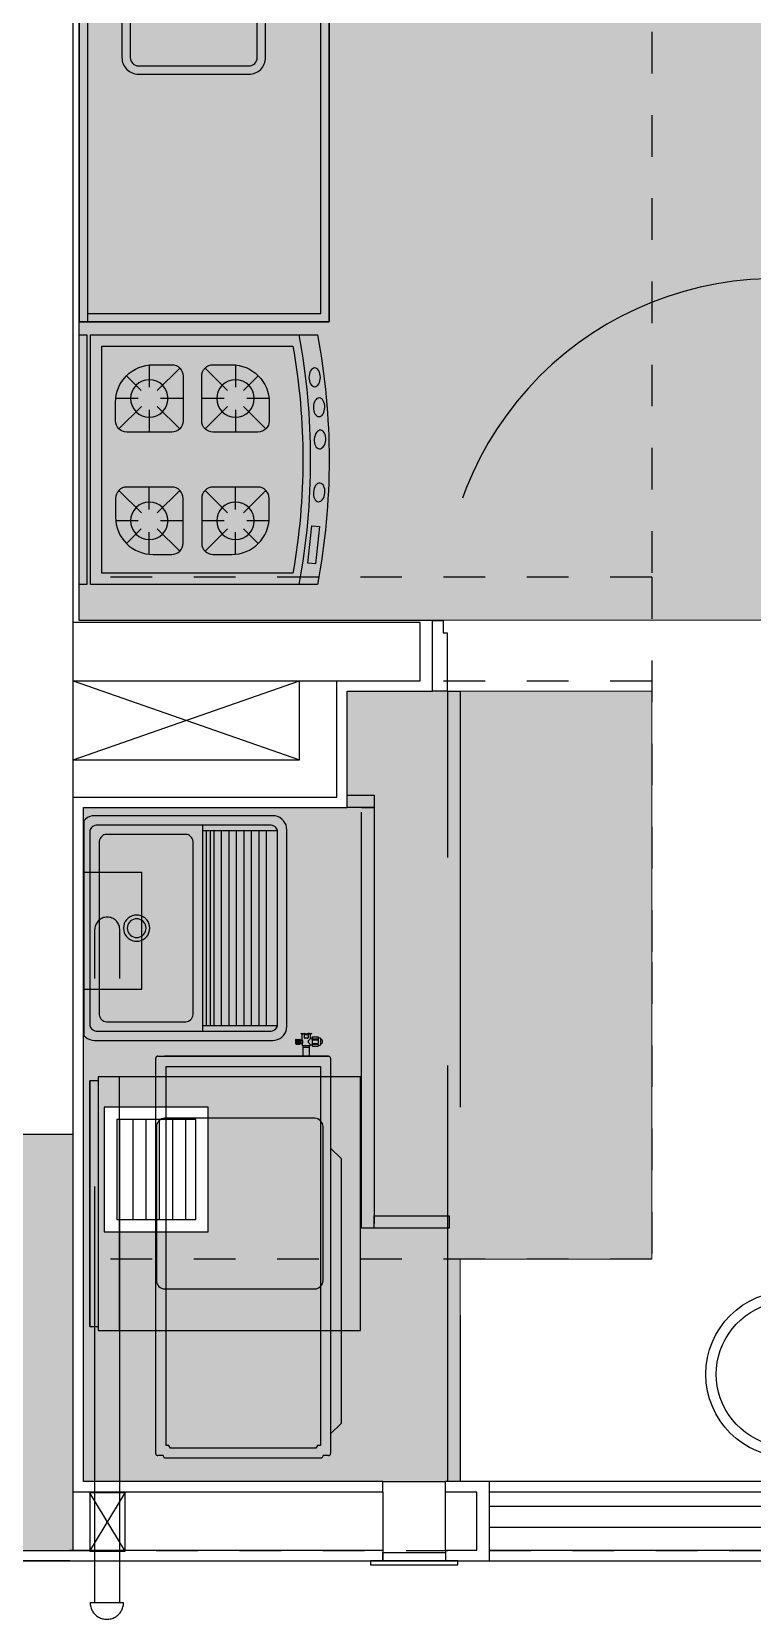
# Model space of a CAD drawing. Header units: metres. Extents: x -154 to 570, y -18 to 184.
# Drawn here: x -10.129 to -8.399, y -3.165 to 0.65 of the extents above; entities that cross this region are included whole.
import ezdxf
from ezdxf.xclip import XClip

# ---------------------------------------------------------------- set-up
doc = ezdxf.new("R2010")
doc.units = ezdxf.units.M
doc.header["$XCLIPFRAME"] = 0
for name, pattern in [('PUC TORRE B$0$DASHEDX2', [1.5, 1, -0.5]), ('PUC$0$DASHEDX2', [1.5, 1, -0.5]), ('PUC$0$HIDDEN', [0.375, 0.25, -0.125])]:
    doc.linetypes.add(name, pattern=pattern)
for name, color, linetype in [('ARQ-AUX', 7, 'Continuous'), ('ARQ-DIM - EMBASAM', 2, 'Continuous'), ('PUC TORRE B$0$1', 232, 'PUC TORRE B$0$DASHEDX2'), ('PUC TORRE B$0$4', 2, 'Continuous'), ('PUC$0$ARQ-ALV ACAB', 4, 'Continuous'), ('PUC$0$ARQ-ALV OSSO', 5, 'Continuous'), ('PUC$0$ARQ-AUX', 7, 'Continuous'), ('PUC$0$ARQ-AUX2', 2, 'Continuous'), ('PUC$0$ARQ-CAX', 1, 'Continuous'), ('PUC$0$ARQ-CAX @ 1', 1, 'Continuous'), ('PUC$0$ARQ-ENCH', 1, 'Continuous'), ('PUC$0$ARQ-HID', 7, 'Continuous'), ('PUC$0$ARQ-MOB', 7, 'Continuous'), ('PUC$0$ARQ-PRJ', 7, 'PUC$0$DASHEDX2'), ('PUC$0$ARQ-SIM', 1, 'Continuous'), ('PUC$0$MAUROAMARELO', 162, 'Continuous'), ('PUC$0$MAUROVERDE', 3, 'Continuous'), ('terreno + circ vert$0$ARQ-EST', 2, 'Continuous')]:
    doc.layers.add(name, color=color, linetype=linetype)
doc.layers.add('PUC$0$ARQ-FORRO', color=9, linetype='Continuous', lineweight=5)

# ---------------------------------------------------------------- blocks, each defined once
blk = doc.blocks.new('PUC$0$pl apto tipo 1 puc')
at = {"layer": 'PUC$0$ARQ-ALV ACAB', "elevation": 0}
blk.add_lwpolyline([(-25.3812, 3.0243), (-26.4716, 3.0243)], dxfattribs=at)
blk = doc.blocks.new('PUC$0$00002ITA-AIT-PR-008-BSE-PLA-TIP-R00$0$Cuba 1')
blk.add_line((0.205, 0.305), (0.205, 0.04))
for points in [[(0.165, 0, 0.414214), (0.205, 0.04), (0.205, 0.305, 0.414214), (0.165, 0.345), (-0.165, 0.345, 0.414214), (-0.205, 0.305), (-0.205, 0.04, 0.414214), (-0.165, 0)], [(-0.165, 0.02), (0.165, 0.02, 0.414214), (0.185, 0.04), (0.185, 0.305, 0.414214), (0.165, 0.325), (-0.165, 0.325, 0.414214), (-0.185, 0.305), (-0.185, 0.04, 0.414214)]]:
    blk.add_lwpolyline(points, format="xyb", close=True)
for radius in [0.0337, 0.0237]:
    blk.add_circle((0, 0.1725), radius)
blk = doc.blocks.new('*U1685')
at = {"linetype": 'Continuous'}
blk.add_lwpolyline([(0, 0), (0, 0.6), (-1.2, 0.6), (-1.2, 0)], dxfattribs=at)
at = {"lineweight": -2}
for points in [[(-1.2, 0), (-1.2, 0.6), (0, 0.6), (0, 0)], [(-1.18, 0.02), (-1.18, 0.58), (-0.02, 0.58), (-0.02, 0.02)], [(0, 0.02), (-1.2, 0.02)], [(0, 0), (-1.2, 0)]]:
    blk.add_lwpolyline(points, dxfattribs=at)
at = {"lineweight": -2, "extrusion": (0, 0, -1), "zscale": -1, "rotation": 180}
blk.add_blockref('PUC$0$00002ITA-AIT-PR-008-BSE-PLA-TIP-R00$0$Cuba 1', (0.4, 0.4475), dxfattribs=at)
blk = doc.blocks.new('PUC$0$ARQ-HID-TANQUE')
for p, q in [((-0.2621, -0.0041), (-0.258, 0)), ((-0.258, 0), (0.258, 0)), ((0.258, 0), (0.2621, -0.0041)), ((-0.27, -0.0258), (-0.2695, -0.0199)), ((-0.27, -0.0258), (-0.27, -0.0258)), ((-0.27, -0.4542), (-0.27, -0.0258)), ((-0.2695, -0.0199), (-0.268, -0.0143)), ((-0.268, -0.0143), (-0.2655, -0.009)), ((-0.2655, -0.009), (-0.2621, -0.0041)), ((-0.2475, -0.0328), (-0.2473, -0.0297)), ((-0.2475, -0.0328), (-0.2475, -0.0328)), ((-0.2475, -0.4472), (-0.2475, -0.0328)), ((-0.2473, -0.0297), (-0.2466, -0.0266)), ((-0.2466, -0.0266), (-0.2454, -0.0237)), ((-0.2454, -0.0237), (-0.2439, -0.0211)), ((-0.2439, -0.0211), (-0.242, -0.0189)), ((-0.242, -0.0189), (-0.2398, -0.0171)), ((-0.2398, -0.0171), (-0.2373, -0.0157)), ((-0.2373, -0.0157), (-0.2347, -0.0149)), ((-0.2347, -0.0149), (-0.232, -0.0146)), ((-0.232, -0.0146), (0.232, -0.0146)), ((0.232, -0.0146), (0.2347, -0.0149)), ((0.2347, -0.0149), (0.2373, -0.0157)), ((0.2373, -0.0157), (0.2398, -0.0171)), ((0.2398, -0.0171), (0.242, -0.0189)), ((0.242, -0.0189), (0.2439, -0.0211)), ((0.2439, -0.0211), (0.2454, -0.0237)), ((0.2454, -0.0237), (0.2466, -0.0266)), ((0.2466, -0.0266), (0.2473, -0.0297)), ((0.2473, -0.0297), (0.2475, -0.0328)), ((0.2475, -0.0328), (0.2475, -0.4472)), ((0.2621, -0.0041), (0.2655, -0.009)), ((0.2655, -0.009), (0.268, -0.0143)), ((0.268, -0.0143), (0.2695, -0.0199)), ((0.2695, -0.0199), (0.27, -0.0258)), ((0.27, -0.0258), (0.27, -0.4542)), ((-0.234, -0.2854), (0.234, -0.2854)), ((-0.2695, -0.4601), (-0.27, -0.4542)), ((-0.2473, -0.4504), (-0.2475, -0.4472)), ((-0.2466, -0.4534), (-0.2473, -0.4504)), ((-0.2454, -0.4563), (-0.2466, -0.4534)), ((-0.2439, -0.4589), (-0.2454, -0.4563)), ((0.2454, -0.4563), (0.2439, -0.4589)), ((0.2466, -0.4534), (0.2454, -0.4563)), ((0.2473, -0.4504), (0.2466, -0.4534)), ((0.2475, -0.4472), (0.2473, -0.4504)), ((0.27, -0.4542), (0.2695, -0.4601)), ((-0.268, -0.4657), (-0.2695, -0.4601)), ((-0.2655, -0.4711), (-0.268, -0.4657)), ((-0.2621, -0.4759), (-0.2655, -0.4711)), ((-0.258, -0.48), (-0.2621, -0.4759)), ((-0.2532, -0.4834), (-0.258, -0.48)), ((-0.2479, -0.4859), (-0.2532, -0.4834)), ((-0.2422, -0.4874), (-0.2479, -0.4859)), ((-0.242, -0.4611), (-0.2439, -0.4589)), ((-0.2364, -0.4879), (-0.2422, -0.4874)), ((-0.2398, -0.463), (-0.242, -0.4611)), ((-0.2373, -0.4643), (-0.2398, -0.463)), ((-0.2347, -0.4651), (-0.2373, -0.4643)), ((0.2364, -0.4879), (-0.2364, -0.4879)), ((-0.232, -0.4654), (-0.2347, -0.4651)), ((0.232, -0.4654), (-0.232, -0.4654)), ((0.2347, -0.4651), (0.232, -0.4654)), ((0.2373, -0.4643), (0.2347, -0.4651)), ((0.2422, -0.4874), (0.2364, -0.4879)), ((0.2398, -0.463), (0.2373, -0.4643)), ((0.242, -0.4611), (0.2398, -0.463)), ((0.2439, -0.4589), (0.242, -0.4611)), ((0.2479, -0.4859), (0.2422, -0.4874)), ((0.2532, -0.4834), (0.2479, -0.4859)), ((0.258, -0.48), (0.2532, -0.4834)), ((0.2621, -0.4759), (0.258, -0.48)), ((0.2655, -0.4711), (0.2621, -0.4759)), ((0.268, -0.4657), (0.2655, -0.4711)), ((0.2695, -0.4601), (0.268, -0.4657))]:
    blk.add_line(p, q)
at = {"color": 7}
for p, q in [((-0.2118, -0.0382), (-0.2085, -0.0374)), ((-0.2085, -0.0374), (-0.205, -0.0371)), ((-0.205, -0.0371), (0.205, -0.0371)), ((0.205, -0.0371), (0.2085, -0.0374)), ((0.2085, -0.0374), (0.2118, -0.0382)), ((-0.225, -0.0544), (-0.2247, -0.0514)), ((-0.225, -0.0544), (-0.225, -0.0544)), ((-0.225, -0.2456), (-0.225, -0.0544)), ((-0.2247, -0.0514), (-0.2238, -0.0485)), ((-0.2238, -0.0485), (-0.2223, -0.0458)), ((-0.2223, -0.0458), (-0.2203, -0.0433)), ((-0.2203, -0.0433), (-0.2179, -0.0412)), ((-0.2179, -0.0412), (-0.215, -0.0394)), ((-0.215, -0.0394), (-0.2118, -0.0382)), ((0.2118, -0.0382), (0.215, -0.0394)), ((0.215, -0.0394), (0.2179, -0.0412)), ((0.2179, -0.0412), (0.2203, -0.0433)), ((0.2203, -0.0433), (0.2223, -0.0458)), ((0.2223, -0.0458), (0.2238, -0.0485)), ((0.2238, -0.0485), (0.2247, -0.0514)), ((0.2247, -0.0514), (0.225, -0.0544)), ((0.225, -0.0544), (0.225, -0.2456)), ((-0.0296, -0.1164), (-0.0273, -0.1114)), ((-0.0273, -0.1114), (-0.0241, -0.1069)), ((-0.0241, -0.1069), (-0.0202, -0.103)), ((-0.0202, -0.103), (-0.0158, -0.0999)), ((-0.0195, -0.1159), (-0.0172, -0.1127)), ((-0.0172, -0.1127), (-0.0145, -0.1099)), ((-0.0158, -0.0999), (-0.0108, -0.0975)), ((-0.0145, -0.1099), (-0.0113, -0.1076)), ((-0.0113, -0.1076), (-0.0077, -0.106)), ((-0.0108, -0.0975), (-0.0055, -0.0961)), ((-0.0077, -0.106), (-0.0039, -0.105)), ((-0.0055, -0.0961), (0, -0.0956)), ((-0.0039, -0.105), (0, -0.1046)), ((0, -0.0956), (0.0055, -0.0961)), ((0, -0.1046), (0.0039, -0.105)), ((0.0039, -0.105), (0.0077, -0.106)), ((0.0055, -0.0961), (0.0108, -0.0975)), ((0.0077, -0.106), (0.0113, -0.1076)), ((0.0108, -0.0975), (0.0158, -0.0999)), ((0.0113, -0.1076), (0.0145, -0.1099)), ((0.0145, -0.1099), (0.0172, -0.1127)), ((0.0158, -0.0999), (0.0202, -0.103)), ((0.0172, -0.1127), (0.0195, -0.1159)), ((0.0202, -0.103), (0.0241, -0.1069)), ((0.0241, -0.1069), (0.0273, -0.1114)), ((0.0273, -0.1114), (0.0296, -0.1164)), ((-0.0315, -0.1271), (-0.031, -0.1217)), ((-0.031, -0.1326), (-0.0315, -0.1271)), ((-0.031, -0.1217), (-0.0296, -0.1164)), ((-0.0296, -0.1379), (-0.031, -0.1326)), ((-0.0273, -0.1429), (-0.0296, -0.1379)), ((-0.0241, -0.1474), (-0.0273, -0.1429)), ((-0.0202, -0.1513), (-0.0241, -0.1474)), ((-0.0225, -0.1271), (-0.0222, -0.1232)), ((-0.0222, -0.131), (-0.0225, -0.1271)), ((-0.0222, -0.1232), (-0.0211, -0.1194)), ((-0.0211, -0.1348), (-0.0222, -0.131)), ((-0.0211, -0.1194), (-0.0195, -0.1159)), ((-0.0195, -0.1384), (-0.0211, -0.1348)), ((-0.0158, -0.1544), (-0.0202, -0.1513)), ((-0.0172, -0.1416), (-0.0195, -0.1384)), ((-0.0145, -0.1444), (-0.0172, -0.1416)), ((-0.0113, -0.1466), (-0.0145, -0.1444)), ((-0.0077, -0.1483), (-0.0113, -0.1466)), ((-0.0039, -0.1493), (-0.0077, -0.1483)), ((0, -0.1496), (-0.0039, -0.1493)), ((0.0039, -0.1493), (0, -0.1496)), ((0.0077, -0.1483), (0.0039, -0.1493)), ((0.0113, -0.1466), (0.0077, -0.1483)), ((0.0145, -0.1444), (0.0113, -0.1466)), ((0.0172, -0.1416), (0.0145, -0.1444)), ((0.0202, -0.1513), (0.0158, -0.1544)), ((0.0195, -0.1384), (0.0172, -0.1416)), ((0.0195, -0.1159), (0.0211, -0.1194)), ((0.0211, -0.1348), (0.0195, -0.1384)), ((0.0241, -0.1474), (0.0202, -0.1513)), ((0.0211, -0.1194), (0.0222, -0.1232)), ((0.0222, -0.131), (0.0211, -0.1348)), ((0.0222, -0.1232), (0.0225, -0.1271)), ((0.0225, -0.1271), (0.0222, -0.131)), ((0.0273, -0.1429), (0.0241, -0.1474)), ((0.0296, -0.1379), (0.0273, -0.1429)), ((0.0296, -0.1164), (0.031, -0.1217)), ((0.031, -0.1326), (0.0296, -0.1379)), ((0.031, -0.1217), (0.0315, -0.1271)), ((0.0315, -0.1271), (0.031, -0.1326)), ((-0.0108, -0.1567), (-0.0158, -0.1544)), ((-0.0055, -0.1582), (-0.0108, -0.1567)), ((0, -0.1586), (-0.0055, -0.1582)), ((0.0055, -0.1582), (0, -0.1586)), ((0.0108, -0.1567), (0.0055, -0.1582)), ((0.0158, -0.1544), (0.0108, -0.1567)), ((-0.2247, -0.2486), (-0.225, -0.2456)), ((-0.2238, -0.2515), (-0.2247, -0.2486)), ((-0.2223, -0.2542), (-0.2238, -0.2515)), ((-0.2203, -0.2567), (-0.2223, -0.2542)), ((-0.2179, -0.2588), (-0.2203, -0.2567)), ((-0.215, -0.2606), (-0.2179, -0.2588)), ((-0.2118, -0.2618), (-0.215, -0.2606)), ((-0.2085, -0.2626), (-0.2118, -0.2618)), ((-0.205, -0.2629), (-0.2085, -0.2626)), ((0.205, -0.2629), (-0.205, -0.2629)), ((0.2085, -0.2626), (0.205, -0.2629)), ((0.2118, -0.2618), (0.2085, -0.2626)), ((0.215, -0.2606), (0.2118, -0.2618)), ((0.2179, -0.2588), (0.215, -0.2606)), ((0.2203, -0.2567), (0.2179, -0.2588)), ((0.2223, -0.2542), (0.2203, -0.2567)), ((0.2238, -0.2515), (0.2223, -0.2542)), ((0.2247, -0.2486), (0.2238, -0.2515)), ((0.225, -0.2456), (0.2247, -0.2486)), ((-0.2475, -0.2854), (0.2475, -0.2854)), ((-0.234, -0.4654), (-0.234, -0.2854)), ((-0.234, -0.2944), (0.234, -0.2944)), ((-0.234, -0.2944), (0.234, -0.2944)), ((-0.234, -0.3034), (0.234, -0.3034)), ((0.234, -0.2854), (0.234, -0.4654)), ((-0.234, -0.3124), (0.234, -0.3124)), ((-0.234, -0.3304), (0.234, -0.3304)), ((-0.234, -0.3484), (0.234, -0.3484)), ((-0.234, -0.3664), (0.234, -0.3664)), ((-0.234, -0.3844), (0.234, -0.3844)), ((-0.234, -0.4024), (0.234, -0.4024)), ((-0.234, -0.4204), (0.234, -0.4204)), ((-0.234, -0.4384), (0.234, -0.4384))]:
    blk.add_line(p, q, dxfattribs=at)
blk = doc.blocks.new('*U1837')
for points in [[(-0.025, -0.1), (0, -0.1), (0, -0.07), (0.01, -0.07), (0.01, 0.07), (-0.025, 0.07), (-0.025, -0.1)], [(0.845, -0.1), (0.82, -0.1), (0.82, -0.07), (0.81, -0.07), (0.81, 0.07), (0.845, 0.07), (0.845, -0.1)], [(0, -0.1), (0, -0.9204), (0.03, -0.9204), (0.03, -0.1)]]:
    blk.add_lwpolyline(points, close=True)
at = {"layer": 'PUC$0$ARQ-PRJ'}
blk.add_arc((0.0237, -0.1242), 0.7967, 268.2987, 1.7401, dxfattribs=at)
blk = doc.blocks.new('PUC$0$A$Cd84e1c1c')
at = {"layer": 'PUC$0$ARQ-PRJ'}
for p, q in [((0.0594, -0.2908, 0), (0.0594, 1.3279, 0)), ((0.1194, -0.2908, 0), (0.1194, 1.3279, 0)), ((0.0484, -0.2908, 0), (0.1284, -0.2908, 0))]:
    blk.add_line(p, q, dxfattribs=at)
at = {"layer": 'PUC$0$ARQ-PRJ', "elevation": 0}
blk.add_lwpolyline([(0.1722, 1.4636), (0.0322, 1.4636), (0.0322, 1.1836), (0.1722, 1.1836), (0.1722, 1.4636)], dxfattribs=at)
at = {"layer": 'PUC$0$ARQ-PRJ'}
for centre, radius, start, end in [((0.0894, 1.3267, 0), 0.03, 2.4241, 177.5761), ((0.0884, -0.2908, 0), 0.04, 180, 0)]:
    blk.add_arc(centre, radius, start, end, dxfattribs=at)
blk = doc.blocks.new('PUC$0$pl cx vent')
at = {"layer": 'PUC$0$ARQ-CAX'}
h = blk.add_hatch(dxfattribs=at)
h.set_pattern_fill('LINE', color=255, scale=0.01, angle=90)
h.set_pattern_definition([(90, (10.529542, -8.815224), (-0.03175, 2e-18), [])])
h.paths.add_polyline_path([(-0.22, -0.27), (-0.22, -0.03), (-0.03, -0.03), (-0.03, -0.27)])
for points in [[(-0.25, -0.3), (-0.25, 0), (0, 0), (0, -0.3)], [(-0.22, -0.27), (-0.22, -0.03), (-0.03, -0.03), (-0.03, -0.27)]]:
    blk.add_lwpolyline(points, close=True, dxfattribs=at)
blk = doc.blocks.new('PUC$0$pl apto tipo 4 puc')
at = {"layer": 'PUC$0$ARQ-ALV ACAB'}
for p, q in [((9.0318, 3.0262, 0), (5.0252, 3.0262)), ((5.0368, 2.8362, 0), (9.0318, 2.8362, 0))]:
    blk.add_line(p, q, dxfattribs=at)
for points in [[(9.1386, 3.0262), (9.0318, 3.0262), (9.0318, 2.8362), (9.1375, 2.8362)], [(10.0399, 3.0262), (9.3175, 3.0262)], [(9.2875, 2.8362), (10.0068, 2.8362), (10.0068, 1.2162)], [(10.0068, 1.2162), (9.3732, 1.2162), (9.3731, 0.9362)], [(9.3731, 0.9362), (9.1681, 0.9362), (9.1681, 0.7662), (10.0168, 0.7662)], [(10.0168, 0.7662), (10.0168, -1.9038), (8.2682, -1.9038), (8.2682, -2.0538), (8.3232, -2.0538)]]:
    blk.add_lwpolyline(points, dxfattribs=at)
at = {"layer": 'PUC$0$ARQ-ALV ACAB', "elevation": 0}
for points in [[(9.1375, 3.0012), (9.1375, 3.0262)], [(9.2875, 3.0012), (9.2875, 3.0262)], [(9.1375, 2.8612), (9.1375, 2.8362)], [(9.1375, 2.8362), (9.1375, 2.8362)], [(9.2875, 2.8612), (9.2875, 2.8362)]]:
    blk.add_lwpolyline(points, dxfattribs=at)
at = {"layer": 'PUC$0$ARQ-ALV OSSO'}
for points in [[(9.1375, 3.0012), (9.0618, 3.0012), (9.0618, 2.8612), (9.1375, 2.8612)], [(10.0399, 3.0012), (9.2875, 3.0012)], [(9.2875, 2.8612), (10.0318, 2.8612), (10.0318, -1.9088), (8.2732, -1.9088), (8.2732, -2.0488), (10.0382, -2.0488)], [(10.0318, 1.1912), (9.3982, 1.1912), (9.3981, 0.9112)], [(10.03, 1.1012), (9.4882, 1.1012), (9.4881, 0.9112)], [(10.0318, 0.9112), (9.1981, 0.9112), (9.1981, 0.7712), (10.0318, 0.7712)]]:
    blk.add_lwpolyline(points, dxfattribs=at)
at = {"layer": 'PUC$0$ARQ-ALV OSSO', "elevation": 0}
for points in [[(9.1375, 3.0012), (9.1375, 2.8612)], [(9.2875, 2.8612), (9.2875, 3.0012)]]:
    blk.add_lwpolyline(points, dxfattribs=at)
at = {"layer": 'PUC$0$ARQ-AUX', "elevation": 0}
for points in [[(9.0318, 3.0012), (5.0368, 3.0012)], [(5.0368, 2.8612), (9.0318, 2.8612)]]:
    blk.add_lwpolyline(points, dxfattribs=at)
at = {"layer": 'PUC$0$ARQ-AUX'}
blk.add_lwpolyline([(9.2875, 2.8362), (9.1375, 2.8362)], dxfattribs=at)
at = {"layer": 'PUC$0$ARQ-AUX2', "elevation": 0}
for points in [[(5.0368, 2.9462), (9.0318, 2.9462)], [(5.0368, 2.8962), (9.0318, 2.8962)]]:
    blk.add_lwpolyline(points, dxfattribs=at)
at = {"layer": 'PUC$0$ARQ-CAX', "elevation": 0}
for points in [[(9.1075, 3.0262), (9.3175, 3.0262), (9.3175, 3.0362), (9.1075, 3.0362)], [(9.1375, 3.0262), (9.2875, 3.0262), (9.2875, 3.0062), (9.1375, 3.0062)]]:
    blk.add_lwpolyline(points, close=True, dxfattribs=at)
at = {"layer": 'PUC$0$ARQ-PRJ', "elevation": 0}
blk.add_lwpolyline([(9.1318, 0.9362), (9.1018, 0.9362), (9.1018, 2.8362), (9.1318, 2.8362)], close=True, dxfattribs=at)
at = {"layer": 'PUC$0$ARQ-SIM'}
for points in [[(10.0318, 1.1012), (9.4881, 0.9112)], [(10.0318, 0.9112), (9.4882, 1.1012)]]:
    blk.add_lwpolyline(points, dxfattribs=at)
at = {"layer": 'PUC$0$ARQ-CAX', "xscale": -1}
blk.add_blockref('PUC$0$pl cx vent', (9.7068, 2.2362), dxfattribs=at)
at = {"layer": 'PUC$0$ARQ-CAX @ 1'}
blk.add_blockref('*U1837', (8.3231, 0.8662), dxfattribs=at)
at = {"layer": 'PUC$0$ARQ-FORRO', "rotation": 180}
blk.add_blockref('PUC$0$A$Cd84e1c1c', (10.039, 2.8362, 0), dxfattribs=at)
at = {"layer": 'PUC$0$ARQ-HID', "xscale": -1, "rotation": 269.9999377319888}
blk.add_blockref('PUC$0$ARQ-HID-TANQUE', (10.0061, 1.5059, 0), dxfattribs=at)
at = {"layer": 'PUC$0$ARQ-HID', "extrusion": (0, 0, -1), "zscale": -1.000000000000002, "rotation": 270}
blk.add_blockref('*U1685', (-10.0168, -1.1513), dxfattribs=at)
blk = doc.blocks.new('PUC$0$ARQ-MOB-COZ FOG')
at = {"layer": 'PUC$0$ARQ-MOB'}
for p, q in [((-0.1411, -0.149), (-0.1766, -0.1135)), ((-0.122, -0.1412), (-0.122, -0.0872)), ((-0.1029, -0.1491), (-0.0489, -0.0951)), ((0.1529, -0.1491), (0.0989, -0.0951)), ((0.172, -0.1412), (0.172, -0.0872)), ((0.1911, -0.149), (0.2266, -0.1135)), ((-0.203, -0.1682), (-0.149, -0.1682)), ((-0.1951, -0.2413), (-0.1411, -0.1873)), ((-0.0489, -0.2412), (-0.1029, -0.1872)), ((-0.095, -0.1682), (-0.041, -0.1682)), ((0.145, -0.1682), (0.091, -0.1682)), ((0.0989, -0.2412), (0.1529, -0.1872)), ((0.2451, -0.2413), (0.1911, -0.1873)), ((0.253, -0.1682), (0.199, -0.1682)), ((-0.122, -0.2492), (-0.122, -0.1952)), ((0.172, -0.2492), (0.172, -0.1952)), ((-0.1411, -0.356), (-0.1951, -0.3021)), ((-0.122, -0.3482), (-0.122, -0.2942)), ((-0.1029, -0.3561), (-0.0489, -0.3021)), ((0.1529, -0.3561), (0.0989, -0.3021)), ((0.172, -0.3482), (0.172, -0.2942)), ((0.1911, -0.356), (0.2451, -0.3021)), ((-0.203, -0.3752), (-0.149, -0.3752)), ((-0.095, -0.3752), (-0.041, -0.3752)), ((0.145, -0.3752), (0.091, -0.3752)), ((0.253, -0.3752), (0.199, -0.3752)), ((-0.1766, -0.4298), (-0.1411, -0.3943)), ((-0.122, -0.4562), (-0.122, -0.4022)), ((-0.0489, -0.4482), (-0.1029, -0.3942)), ((0.0989, -0.4482), (0.1529, -0.3942)), ((0.172, -0.4562), (0.172, -0.4022)), ((0.2267, -0.4298), (0.1911, -0.3943))]:
    blk.add_line(p, q, dxfattribs=at)
for points in [[(0.325, -0.018), (0.325, 0), (-0.275, 0), (-0.275, -0.018)], [(0.2754, -0.5671), (0.2735, -0.5492), (0.184, -0.5589), (0.1859, -0.5768)]]:
    blk.add_lwpolyline(points, close=True, dxfattribs=at)
for points in [[(-0.275, -0.027), (-0.275, -0.5724, 0.092036), (0.325, -0.5724), (0.325, -0.027)], [(-0.248, -0.054), (-0.248, -0.5131, 0.087474), (0.298, -0.5131), (0.298, -0.054)], [(-0.041, -0.2222), (-0.041, -0.1142, 0.414214), (-0.068, -0.0872), (-0.113, -0.0872, 0.414214), (-0.203, -0.1772), (-0.203, -0.2222, 0.414214), (-0.176, -0.2492), (-0.068, -0.2492, 0.414214)], [(0.091, -0.2222), (0.091, -0.1142, -0.414214), (0.118, -0.0872), (0.163, -0.0872, -0.414214), (0.253, -0.1772), (0.253, -0.2222, -0.414214), (0.226, -0.2492), (0.118, -0.2492, -0.414214)], [(-0.041, -0.4292), (-0.041, -0.3212, 0.414214), (-0.068, -0.2942), (-0.176, -0.2942, 0.414214), (-0.203, -0.3212), (-0.203, -0.3662, 0.414214), (-0.113, -0.4562), (-0.068, -0.4562, 0.414214)], [(0.091, -0.4292), (0.091, -0.3212, -0.414214), (0.118, -0.2942), (0.226, -0.2942, -0.414214), (0.253, -0.3212), (0.253, -0.3662, -0.414214), (0.163, -0.4562), (0.118, -0.4562, -0.414214)]]:
    blk.add_lwpolyline(points, format="xyb", close=True, dxfattribs=at)
for centre in [(-0.122, -0.1682), (0.172, -0.1682), (-0.122, -0.3752), (0.172, -0.3752)]:
    blk.add_circle(centre, 0.045, dxfattribs=at)
blk.add_arc((0.025, 1.0824), 1.6374, 259.4425, 280.5575, dxfattribs=at)
for centre, major_axis in [((-0.1728, -0.5654), (0.0225, 0)), ((-0.1009, -0.576), (0.0225, 0.0004)), ((-0.0234, -0.5783), (0.0224, 0.0016)), ((0.1038, -0.5761), (0.0224, 0.002))]:
    blk.add_ellipse(centre, major_axis=major_axis, ratio=0.612901, start_param=3.141593, end_param=9.424778, dxfattribs=at)
blk = doc.blocks.new('PUC$0$MAQ-LAVAR-ROUPA')
blk.add_lwpolyline([(0, 0.65), (0.61, 0.65), (0.61, 0.02), (0, 0.02)], close=True)
blk.add_lwpolyline([(0.1, 0.18), (0.1, 0.54, -0.414214), (0.12, 0.56), (0.49, 0.56, -0.414214), (0.51, 0.54), (0.51, 0.18, -0.414214), (0.49, 0.16), (0.12, 0.16, -0.414214)], format="xyb", close=True)
for points in [[(0.61, 0.07), (0, 0.07)], [(0.6, 0.02), (0.6, 0), (0.01, 0), (0.01, 0.02)], [(0.01, 0), (0.6, 0)]]:
    blk.add_lwpolyline(points)
blk = doc.blocks.new('PUC$0$BCO')
at = {"layer": 'PUC$0$ARQ-MOB'}
blk.add_line((-0.1581, 0), (0.1581, 0), dxfattribs=at)
for points in [[(-0.2, -0.075), (-0.175, -0.075)], [(0.175, -0.075), (0.2, -0.075)]]:
    blk.add_lwpolyline(points, dxfattribs=at)
for radius, start, end in [(0.175, 154.6231, 25.3769), (0.2, 180, 0)]:
    blk.add_arc((0, -0.075), radius, start, end, dxfattribs=at)
blk = doc.blocks.new('PUC$0$layout puc 2')
at = {"layer": 'PUC$0$ARQ-MOB', "xscale": -1}
for name, p, rotation in [('PUC$0$ARQ-MOB-COZ FOG', (-9.66, 2.5019), 90), ('PUC$0$MAQ-LAVAR-ROUPA', (-9.6345, 0.3839), 270), ('PUC$0$BCO', (-7.8799, 0.2788, 0), 270)]:
    blk.add_blockref(name, p, dxfattribs=dict(at, rotation=rotation))
blk = doc.blocks.new('PUC$0$pl forro 1')
at = {"layer": 'PUC$0$ARQ-FORRO'}
h = blk.add_hatch(dxfattribs=at)
h.set_pattern_fill('ANGLE', color=256)
h.set_pattern_definition([(0, (21.025, -0.875), (0, 6.985), [5.08, -1.905]), (90, (21.025, -0.875), (-6.985, 4e-16), [5.08, -1.905])])
h.paths.add_polyline_path([(15.9899, -3.7093), (13.9899, -3.7094), (13.9899, -3.7101), (12.7899, -3.7101), (11.9949, -3.7098), (11.9949, -3.7343), (15.9899, -3.7343)])
blk = doc.blocks.new('PUC$0$pl forro 2')
at = {"layer": 'PUC$0$ARQ-FORRO'}
h = blk.add_hatch(color=256, dxfattribs=at)
h.dxf.hatch_style = 1
h.paths.add_polyline_path([(-5.005, -1.705), (-3.2113, -1.705), (-3.2113, -0.775), (-3.0613, -0.775), (-3.0613, -2.385), (-0.005, -2.3848), (-0.005, -0.9447), (1.9562, -0.945), (1.9562, -0.045), (-0.005, -0.045), (-0.005, 1.3643), (-1.9663, 1.3643), (-1.9663, 0.965), (-5.005, 0.965)])
h = blk.add_hatch(color=256, dxfattribs=at)
h.dxf.hatch_style = 1
h.paths.add_polyline_path([(-0.6699, -2.555), (-0.025, -2.555), (-0.025, -3.2408), (-0.6699, -3.2408)])
h.paths.add_polyline_path([(-3.2798, -2.6015), (-1.0199, -2.6015), (-1.0199, -3.2408), (-3.2798, -3.2408)])
h.paths.add_polyline_path([(-4.3613, -1.875), (-3.6298, -1.875), (-3.6298, -3.2408), (-4.09, -3.2408), (-4.09, -3.775), (-4.995, -3.775), (-4.995, -2.155), (-4.3614, -2.155)])
h.paths.add_polyline_path([(-4.695, -2.875), (-4.945, -2.875), (-4.945, -3.175), (-4.695, -3.175)], flags=16)
for points in [[(-5.005, -1.705), (-3.2113, -1.705), (-3.2113, -0.775), (-3.0613, -0.775), (-3.0613, -2.385), (-0.005, -2.3848), (-0.005, -0.9447), (1.9562, -0.945), (1.9562, -0.045), (-0.005, -0.045), (-0.005, 1.3643), (-1.9663, 1.3643), (-1.9663, 0.965), (-5.005, 0.965)], [(-4.3613, -1.875), (-3.6298, -1.875), (-3.6298, -3.2408), (-4.09, -3.2408), (-4.09, -3.775), (-4.995, -3.775), (-4.995, -2.155), (-4.3614, -2.155)]]:
    blk.add_lwpolyline(points, close=True, dxfattribs=at)
blk = doc.blocks.new('PUC$0$CDS1')
at = {"layer": 'PUC$0$MAUROAMARELO'}
for p, q in [((8267.2906, 3267.3756, 0), (8267.2906, 3268.3256, 0)), ((8267.2956, 3268.3306, 0), (8267.3083, 3268.3306, 0)), ((8267.3083, 3268.3306, 0), (8267.3119, 3268.3368, 0)), ((8267.3119, 3268.3368, 0), (8267.6893, 3268.3368, 0)), ((8267.3151, 3267.3951, 0), (8267.3151, 3268.3061, 0)), ((8267.3151, 3268.3061, 0), (8267.3224, 3268.3061, 0)), ((8267.3224, 3268.3061, 0), (8267.326, 3268.3123, 0)), ((8267.326, 3268.3123, 0), (8267.6752, 3268.3123, 0)), ((8267.6752, 3268.3123, 0), (8267.6788, 3268.3061, 0)), ((8267.6788, 3268.3061, 0), (8267.6861, 3268.3061, 0)), ((8267.6861, 3267.3951, 0), (8267.6861, 3268.3061, 0)), ((8267.6893, 3268.3368, 0), (8267.6929, 3268.3306, 0)), ((8267.6929, 3268.3306, 0), (8267.7056, 3268.3306, 0)), ((8267.7106, 3268.3256, 0), (8267.7106, 3267.3756, 0)), ((8267.2906, 3268.2786, 0), (8267.2656, 3268.2536, 0)), ((8267.2656, 3267.6163, 0), (8267.2656, 3268.2536, 0)), ((8267.2906, 3267.5913, 0), (8267.2656, 3267.6163, 0)), ((8267.6861, 3267.3951, 0), (8267.3151, 3267.3951, 0)), ((8267.7056, 3267.3706, 0), (8267.2956, 3267.3706, 0)), ((8267.2956, 3267.3706, 0), (8267.6893, 3267.3706, 0)), ((8267.3338, 3267.3467, 0), (8267.3208, 3267.3467, 0)), ((8267.3351, 3267.3457, 0), (8267.3338, 3267.3467, 0)), ((8267.3569, 3267.3487, 0), (8267.3415, 3267.3487, 0)), ((8267.3415, 3267.3487, 0), (8267.3415, 3267.3448, 0)), ((8267.3416, 3267.3706, 0), (8267.3416, 3267.3487, 0)), ((8267.3568, 3267.3706, 0), (8267.3568, 3267.3487, 0)), ((8267.3569, 3267.3487, 0), (8267.3569, 3267.3448, 0)), ((8267.3149, 3267.3269, 0), (8267.3149, 3267.3443, 0)), ((8267.3338, 3267.342, 0), (8267.3208, 3267.342, 0)), ((8267.3208, 3267.342, 0), (8267.3208, 3267.3402, 0)), ((8267.3338, 3267.342, 0), (8267.3208, 3267.342, 0)), ((8267.3208, 3267.342, 0), (8267.3208, 3267.3402, 0)), ((8267.3338, 3267.3402, 0), (8267.3208, 3267.3402, 0)), ((8267.3338, 3267.3402, 0), (8267.3208, 3267.3402, 0)), ((8267.3208, 3267.3292, 0), (8267.3208, 3267.331, 0)), ((8267.3338, 3267.331, 0), (8267.3208, 3267.331, 0)), ((8267.3338, 3267.3292, 0), (8267.3208, 3267.3292, 0)), ((8267.3338, 3267.3244, 0), (8267.3208, 3267.3244, 0)), ((8267.3338, 3267.342, 0), (8267.3338, 3267.3402, 0)), ((8267.3338, 3267.342, 0), (8267.3338, 3267.3402, 0)), ((8267.3338, 3267.3292, 0), (8267.3338, 3267.331, 0)), ((8267.3351, 3267.3254, 0), (8267.3338, 3267.3244, 0)), ((8267.3351, 3267.3254, 0), (8267.3351, 3267.3457, 0)), ((8267.3389, 3267.3432, 0), (8267.3351, 3267.3432, 0)), ((8267.3389, 3267.328, 0), (8267.3351, 3267.328, 0)), ((8267.336, 3267.3154, 0), (8267.3372, 3267.3167, 0)), ((8267.3606, 3267.3167, 0), (8267.3372, 3267.3167, 0)), ((8267.3389, 3267.3435, 0), (8267.3389, 3267.3437, 0)), ((8267.3389, 3267.3432, 0), (8267.3389, 3267.3436, 0)), ((8267.3389, 3267.328, 0), (8267.3389, 3267.3167, 0)), ((8267.3579, 3267.3448, 0), (8267.34, 3267.3448, 0)), ((8267.3413, 3267.3157, 0), (8267.3438, 3267.3157, 0)), ((8267.3448, 3267.3199, 0), (8267.3448, 3267.3264, 0)), ((8267.3458, 3267.3275, 0), (8267.352, 3267.3275, 0)), ((8267.352, 3267.3188, 0), (8267.3458, 3267.3188, 0)), ((8267.3531, 3267.3264, 0), (8267.3531, 3267.3199, 0)), ((8267.3566, 3267.3157, 0), (8267.3541, 3267.3157, 0)), ((8267.3589, 3267.3402, 0), (8267.3589, 3267.3437, 0)), ((8267.362, 3267.3402, 0), (8267.3589, 3267.3402, 0)), ((8267.362, 3267.3315, 0), (8267.3589, 3267.3315, 0)), ((8267.3589, 3267.3315, 0), (8267.3589, 3267.3167, 0)), ((8267.3618, 3267.3154, 0), (8267.3606, 3267.3167, 0)), ((8267.362, 3267.3315, 0), (8267.362, 3267.3402, 0)), ((8267.3636, 3267.3397, 0), (8267.362, 3267.3397, 0)), ((8267.3636, 3267.3321, 0), (8267.362, 3267.3321, 0)), ((8267.3636, 3267.3313, 0), (8267.3636, 3267.3404, 0)), ((8267.3735, 3267.3415, 0), (8267.3646, 3267.3415, 0)), ((8267.3735, 3267.3303, 0), (8267.3646, 3267.3303, 0)), ((8267.3667, 3267.3303, 0), (8267.3667, 3267.3415, 0)), ((8267.3733, 3267.3408, 0), (8267.3667, 3267.3408, 0)), ((8267.3733, 3267.3401, 0), (8267.3667, 3267.3401, 0)), ((8267.3733, 3267.3393, 0), (8267.3667, 3267.3393, 0)), ((8267.3733, 3267.3386, 0), (8267.3667, 3267.3386, 0)), ((8267.3733, 3267.3379, 0), (8267.3667, 3267.3379, 0)), ((8267.3733, 3267.3372, 0), (8267.3667, 3267.3372, 0)), ((8267.3733, 3267.3372, 0), (8267.3667, 3267.3372, 0)), ((8267.3733, 3267.3365, 0), (8267.3667, 3267.3365, 0)), ((8267.3733, 3267.3359, 0), (8267.3667, 3267.3359, 0)), ((8267.3733, 3267.3353, 0), (8267.3667, 3267.3353, 0)), ((8267.3733, 3267.3345, 0), (8267.3667, 3267.3345, 0)), ((8267.3733, 3267.3345, 0), (8267.3667, 3267.3345, 0)), ((8267.3733, 3267.3338, 0), (8267.3667, 3267.3338, 0)), ((8267.3733, 3267.3331, 0), (8267.3667, 3267.3331, 0)), ((8267.3733, 3267.3324, 0), (8267.3667, 3267.3324, 0)), ((8267.3733, 3267.3317, 0), (8267.3667, 3267.3317, 0)), ((8267.3733, 3267.331, 0), (8267.3667, 3267.331, 0)), ((8267.3733, 3267.3303, 0), (8267.3733, 3267.3415, 0)), ((8267.3746, 3267.3313, 0), (8267.3746, 3267.3404, 0))]:
    blk.add_line(p, q, dxfattribs=at)
for centre, radius, start, end in [((8267.2956, 3268.3256, 0), 0.005, 90, 180), ((8267.7056, 3268.3256, 0), 0.005, 0, 90), ((8267.2956, 3267.3756, 0), 0.005, 180, 270), ((8267.3222, 3267.3444, 0), 0.00279, 121.1036, 238.8964), ((8267.3324, 3267.3444, 0), 0.00279, 301.1036, 58.8964), ((8267.3149, 3267.3356, 0), 0.00517, 90, 270), ((8267.3149, 3267.3531, 0), 0.00883, 270, 303.2043), ((8267.3149, 3267.318, 0), 0.00883, 56.7957, 90), ((8267.328, 3267.3356, 0), 0.00859, 147.4828, 212.5172), ((8267.3222, 3267.3268, 0), 0.00279, 121.1036, 238.8964), ((8267.3265, 3267.3356, 0), 0.00859, 327.4828, 32.5172), ((8267.3324, 3267.3268, 0), 0.00279, 301.1036, 58.8964), ((8267.3388, 3267.3131, 0), 0.00358, 46.1862, 140.5423), ((8267.34, 3267.3437, 0), 0.00108, 90, 180), ((8267.3669, 3267.3642, 0), 0.035, 216.8549, 229.9897), ((8267.3669, 3267.307, 0), 0.035, 130.0103, 143.1451), ((8267.3489, 3267.3021, 0), 0.0145, 69.2202, 110.7798), ((8267.3411, 3267.3356, 0), 0.00379, 331.5684, 28.4316), ((8267.3458, 3267.3264, 0), 0.00108, 90, 180), ((8267.3458, 3267.3199, 0), 0.00108, 180, 270), ((8267.352, 3267.3264, 0), 0.00108, 0, 90), ((8267.352, 3267.3199, 0), 0.00108, 270, 0), ((8267.3591, 3267.3131, 0), 0.00358, 39.4577, 133.8138), ((8267.3629, 3267.3359, 0), 0.00591, 132.4469, 227.5531), ((8267.3579, 3267.3437, 0), 0.00108, 0, 90), ((8267.3646, 3267.3404, 0), 0.00108, 90, 180), ((8267.3646, 3267.3313, 0), 0.00108, 180, 270), ((8267.3735, 3267.3404, 0), 0.00108, 0, 90), ((8267.3735, 3267.3313, 0), 0.00108, 270, 360)]:
    blk.add_arc(centre, radius, start, end, dxfattribs=at)
at = {"layer": 'PUC$0$MAUROVERDE', "linetype": 'PUC$0$HIDDEN'}
blk.add_arc((8267.7056, 3267.3756, 0), 0.005, 270, 0, dxfattribs=at)
blk = doc.blocks.new('PUC$0$A$Ccd5721d3')
at = {"layer": 'PUC$0$MAUROAMARELO', "rotation": 180}
blk.add_blockref('PUC$0$CDS1', (8267.8843, 3268.4288, 0), dxfattribs=at)
blk = doc.blocks.new('PUC$0$A$C31d964aa')
at = {"layer": 'PUC$0$ARQ-PRJ'}
for p, q in [((-9.9045, -2.861, 0), (-9.9895, -2.861, 0)), ((-9.9895, -2.861, 0), (-9.9895, -3.001, 0)), ((-9.9895, -3.001, 0), (-9.9045, -2.861, 0)), ((-9.9045, -3.001, 0), (-9.9895, -2.861, 0)), ((-9.9045, -3.001, 0), (-9.9045, -2.861, 0)), ((-9.9895, -3.001, 0), (-9.9045, -3.001, 0))]:
    blk.add_line(p, q, dxfattribs=at)
blk = doc.blocks.new('PUC')
at = {"layer": 'PUC$0$ARQ-PRJ'}
for points in [[(-9.3714, -1.1843), (-9.3068, -1.1843), (-9.3068, -1.2143), (-9.3714, -1.2143)], [(-9.705, -1.9343), (-9.955, -1.9343), (-9.955, -2.2343), (-9.705, -2.2343)]]:
    blk.add_lwpolyline(points, close=True, dxfattribs=at)
at = {"layer": 'PUC$0$ARQ-PRJ', "elevation": 0}
for points in [[(-9.3068, -2.2251), (-9.3368, -2.2251), (-9.3368, -1.2143), (-9.3068, -1.2143)], [(-9.3068, -2.1951), (-9.1269, -2.1951), (-9.1269, -2.2251), (-9.3068, -2.2251)]]:
    blk.add_lwpolyline(points, close=True, dxfattribs=at)
at = {"layer": 'PUC$0$ARQ-ALV OSSO', "xscale": -1, "rotation": 180}
blk.add_blockref('PUC$0$pl apto tipo 1 puc', (15.3432, 0), dxfattribs=at)
at = {"layer": 'PUC$0$ARQ-ALV OSSO', "color": 6, "rotation": 180}
blk.add_blockref('PUC$0$pl apto tipo 4 puc', (0.0018, 0.0019), dxfattribs=at)
at = {"layer": 'PUC$0$ARQ-ENCH'}
blk.add_blockref('PUC$0$A$Ccd5721d3', (-10.005, -2.87), dxfattribs=at)
at = {"layer": 'PUC$0$ARQ-FORRO'}
for name, p in [('PUC$0$pl forro 1', (-21.0249, 0.8751, 0)), ('PUC$0$pl forro 2', (-5.01, 0.9408)), ('PUC$0$A$C31d964aa', (0, 0))]:
    blk.add_blockref(name, p, dxfattribs=at)
at = {"layer": 'PUC$0$ARQ-MOB', "color": 6}
blk.add_blockref('PUC$0$layout puc 2', (-0.355, -2.855, 0), dxfattribs=at)
blk = doc.blocks.new('PUC TORRE B$0$est-lo-07-6sb-r00')
at = {"layer": 'PUC TORRE B$0$4'}
h = blk.add_hatch(color=8, dxfattribs=at)
h.dxf.hatch_style = 1
h.paths.add_polyline_path([(213.004314, 592.98646), (232.004314, 592.98646), (232.004314, 743.98646), (213.004314, 743.98646)], flags=17)
h.paths.add_polyline_path([(517.003016, 942.98646), (353.003016, 942.98646), (353.003016, 923.986062), (498.003016, 923.986062), (498.003016, 465.008359), (498.003039, 465.008359), (498.003039, 450.008359), (498.003039, 395.98646), (517.003016, 395.98646)])
h.paths.add_polyline_path([(3672.003309, 253.001099), (3672.003309, 388.001099), (3637.003309, 388.001099), (3637.003309, 253.001099)])
h.paths.add_polyline_path([(3637.003309, 942.98646), (3637.003194, 872.98646), (3653.003309, 872.98646), (3653.003309, 599.001099), (3637.003309, 599.001099), (3637.003309, 539.001099), (3672.003309, 539.001099), (3672.003309, 942.98646)])
h.paths.add_polyline_path([(3672.003424, 102.001099), (3637.003309, 102.001099), (3637.003309, 42.001099), (3653.003307, 42.001099), (3653.003307, -229.998901), (3637.003309, -229.998901), (3637.003309, -299.998901), (3672.003424, -299.998901)])
h.paths.add_polyline_path([(3075.003309, -299.999844), (3110.003309, -299.999844), (3110.003309, -199.999844), (3075.003309, -199.999844)])
h.paths.add_polyline_path([(3075.003309, 270.500177), (3110.003309, 270.500177), (3110.003309, 370.500177), (3075.003309, 370.500177)])
h.paths.add_polyline_path([(520.003309, 942.98646), (520.003309, 395.98646), (555.003309, 395.98646), (555.003309, 451.98646), (539.003309, 451.98646), (539.003309, 872.98646), (555.003309, 872.98646), (555.003309, 942.98646)])
h.paths.add_polyline_path([(-2102.995138, 253.000177), (-2102.995138, 388.000177), (-2137.995138, 388.000177), (-2137.995138, 253.000177)])
h.paths.add_polyline_path([(-2137.995138, 101.999935), (-2137.995138, -299.999844), (-2102.995138, -299.999844), (-2102.995138, -229.999844), (-2118.995138, -229.999844), (-2118.995138, 41.999935), (-2102.995138, 41.999935), (-2102.995138, 101.999935)])
h.paths.add_polyline_path([(-2137.995141, 942.98646), (-2137.995141, 538.988972), (-2102.995141, 538.988972), (-2102.995141, 598.988972), (-2118.995141, 598.988972), (-2118.995141, 872.98646), (-2102.995141, 872.98646), (-2102.995141, 942.98646)])
h.paths.add_polyline_path([(520.003309, 245.003526), (520.003309, -299.999844), (555.003309, -299.999844), (555.003309, -229.999844), (539.003309, -229.999844), (539.003309, 185.003526), (555.003309, 185.003526), (555.003309, 245.003526)])
h.paths.add_polyline_path([(-34.995574, 942.98646), (-34.995574, 872.98646), (-18.995574, 872.98646), (-18.995574, 455.98646), (-34.995574, 455.98646), (-34.995574, 395.98646), (232.004426, 395.98646), (232.004426, 481.98646), (213.004426, 481.98646), (213.004426, 414.98646), (0.004426, 414.98646), (0.004426, 923.98646), (213.004426, 923.98646), (213.004426, 854.98646), (232.004426, 854.98646), (232.004426, 923.98646), (252.004426, 923.98646), (252.004426, 942.98646)])
h.paths.add_polyline_path([(3075.003309, 842.98646), (3110.003309, 842.98646), (3110.003309, 942.98646), (3075.003309, 942.98646)])
h.paths.add_polyline_path([(2530.003309, -299.999844), (2570.003309, -299.999844), (2570.003309, -199.999844), (2530.003309, -199.999844)])
h.paths.add_polyline_path([(2530.003309, 145.003526), (2570.003309, 145.003526), (2570.003309, 245.003526), (2530.003309, 245.003526)])
h.paths.add_polyline_path([(2530.003309, 395.98646), (2570.003309, 395.98646), (2570.003309, 495.98646), (2530.003309, 495.98646)])
h.paths.add_polyline_path([(2530.003309, 842.98646), (2570.003309, 842.98646), (2570.003309, 942.98646), (2530.003309, 942.98646)])
h.paths.add_polyline_path([(1995.003309, -299.999844), (2030.003309, -299.999844), (2030.003309, -199.999844), (1995.003309, -199.999844)])
h.paths.add_polyline_path([(1995.003309, 145.003526), (2030.003309, 145.003526), (2030.003309, 245.003526), (1995.003309, 245.003526)])
h.paths.add_polyline_path([(1995.003309, 395.98646), (2030.003309, 395.98646), (2030.003309, 495.98646), (1995.003309, 495.98646)])
h.paths.add_polyline_path([(1995.003309, 842.98646), (2030.003309, 842.98646), (2030.003309, 942.98646), (1995.003309, 942.98646)])
h.paths.add_polyline_path([(1460.003309, -299.999844), (1495.003309, -299.999844), (1495.003309, -199.999844), (1460.003309, -199.999844)])
h.paths.add_polyline_path([(1460.003309, 145.003526), (1495.003309, 145.003526), (1495.003309, 245.003526), (1460.003309, 245.003526)])
h.paths.add_polyline_path([(1460.176641, 395.98646), (1495.176641, 395.98646), (1495.176641, 495.98646), (1460.176641, 495.98646)])
h.paths.add_polyline_path([(1460.003309, 842.98646), (1495.003309, 842.98646), (1495.003309, 942.98646), (1460.003309, 942.98646)])
h.paths.add_polyline_path([(925.003309, -299.999844), (960.003309, -299.999844), (960.003309, -199.999844), (925.003309, -199.999844)])
h.paths.add_polyline_path([(925.003309, 145.003526), (960.003309, 145.003526), (960.003309, 245.003526), (925.003309, 245.003526)])
h.paths.add_polyline_path([(925.003309, 395.98646), (960.003309, 395.98646), (960.003309, 495.98646), (925.003309, 495.98646)])
h.paths.add_polyline_path([(925.003309, 842.98646), (960.003309, 842.98646), (960.003309, 942.98646), (925.003309, 942.98646)])
h.paths.add_polyline_path([(-1582.999721, -299.999844), (-1547.999721, -299.999844), (-1547.999721, -199.999844), (-1582.999721, -199.999844)])
h.paths.add_polyline_path([(-500.999721, -299.999844), (-465.999721, -299.999844), (-465.999721, -199.999844), (-500.999721, -199.999844)])
h.paths.add_polyline_path([(-1042.999721, -299.999844), (-1002.999721, -299.999844), (-1002.999721, -199.999844), (-1042.999721, -199.999844)])
h.paths.add_polyline_path([(-500.999721, 145.003526), (-465.999721, 145.003526), (-465.999721, 245.003526), (-500.999721, 245.003526)])
h.paths.add_polyline_path([(-1042.999721, 145.003526), (-1002.999721, 145.003526), (-1002.999721, 245.003526), (-1042.999721, 245.003526)])
h.paths.add_polyline_path([(-500.999721, 395.98646), (-465.999721, 395.98646), (-465.999721, 495.98646), (-500.999721, 495.98646)])
h.paths.add_polyline_path([(-1042.999721, 395.98646), (-1002.999721, 395.98646), (-1002.999721, 495.98646), (-1042.999721, 495.98646)])
h.paths.add_polyline_path([(-1582.999721, 270.500177), (-1547.999721, 270.500177), (-1547.999721, 370.500177), (-1582.999721, 370.500177)])
h.paths.add_polyline_path([(-500.999721, 842.98646), (-465.999721, 842.98646), (-465.999721, 942.98646), (-500.999721, 942.98646)])
h.paths.add_polyline_path([(-1042.999721, 842.98646), (-1002.999721, 842.98646), (-1002.999721, 942.98646), (-1042.999721, 942.98646)])
h.paths.add_polyline_path([(-1582.999721, 842.98646), (-1547.999721, 842.98646), (-1547.999721, 942.98646), (-1582.999721, 942.98646)])
h.paths.add_polyline_path([(-35, 245.003526), (-35, 185.003526), (-19, 185.003526), (-19, -230), (-35, -230), (-35, -300), (517, -300), (517, 245), (498, 245), (498, -281), (0, -281), (0, -19), (255, -19), (255, 245.003526), (178.5, 245.003526), (178.5, 226.003526), (236, 226.003526), (236, 0), (0, 0), (0, 226.003526), (57.5, 226.003526), (57.5, 245.003526)])
at = {"layer": 'PUC TORRE B$0$1'}
for points in [[(-863.988871, 165.003526), (-863.988871, -67.075615)], [(-1002.999721, -67.075615), (-1002.999721, 149)], [(-1002.999721, -199.999844), (-1002.999721, -66.073923)], [(-863.988871, -66.073923), (-1002.999721, -66.073923)], [(-863.988871, -66.073923), (-863.988871, -158.57595)], [(-863.988871, -91.073923), (-1002.999721, -91.073923)], [(-863.988871, -158.57595), (-863.988871, -229.999844)], [(-863.988871, -229.999844), (-1002.999721, -229.999844)], [(-1002.999721, -299.999844), (-845.375723, -299.999844)], [(-845.375723, -299.999844), (-584.376971, -299.999844)]]:
    blk.add_lwpolyline(points, dxfattribs=at)
at = {"layer": 'PUC TORRE B$0$4', "linetype": 'Continuous'}
blk.add_lwpolyline([(-1042.999721, -299.999844), (-1002.999721, -299.999844), (-1002.999721, -199.999844), (-1042.999721, -199.999844), (-1042.999721, -299.999844)], dxfattribs=at)
blk = doc.blocks.new('PUC TORRE B')
at = {"linetype": 'Continuous', "xscale": 0.01, "yscale": 0.01, "zscale": 0.01}
blk.add_blockref('PUC TORRE B$0$est-lo-07-6sb-r00', (0, 0), dxfattribs=at)
blk.add_blockref('PUC', (0, 0))
blk = doc.blocks.new('terreno + circ vert')
at = {"layer": 'Defpoints'}
blk.add_lwpolyline([(45.0315, 1.1617, 0.011807), (45.0465, 1.811), (45.1211, 8.4606), (42.945, 9.4812), (35.5548, 12.9472), (27.5061, 16.8929), (22.1014, 19.5405), (15.0017, 23.0148), (8.3251, 26.282), (0.4895, 30.0914), (-5.8932, 33.2362), (-11.2422, 35.8718), (-77.2068, 8.3436), (-72.4625, -3.025), (39.7459, -3.025), (40.5292, -3.025, 0.392534)], format="xyb", close=True, dxfattribs=at)
at = {"layer": 'terreno + circ vert$0$ARQ-EST', "color": 102}
blk.add_lwpolyline([(45.0315, 1.1617, 0.011807), (45.0465, 1.811), (45.1211, 8.4606), (42.945, 9.4812), (35.5548, 12.9472), (27.5061, 16.8929), (22.1014, 19.5405), (15.0017, 23.0148), (8.3251, 26.282), (0.4895, 30.0914), (-5.8932, 33.2362), (-11.2422, 35.8718), (-77.2068, 8.3436), (-72.4625, -3.025), (39.7459, -3.025), (40.5291, -3.025, 0.392527), (45.0315, 1.1617)], format="xyb", dxfattribs=at)

msp = doc.modelspace()

# ---------------------------------------------------------------- block references
at = {"layer": 'ARQ-AUX'}
ref = msp.add_blockref('PUC TORRE B', (0, 0), dxfattribs=at)
XClip(ref).set_block_clipping_path([(-22.1257387469, -3.8879528525), (38.8233554118, 13.297728756)])
at = {"layer": 'ARQ-DIM - EMBASAM'}
msp.add_blockref('terreno + circ vert', (0, 0), dxfattribs=at)

doc.saveas('drawing.dxf')
